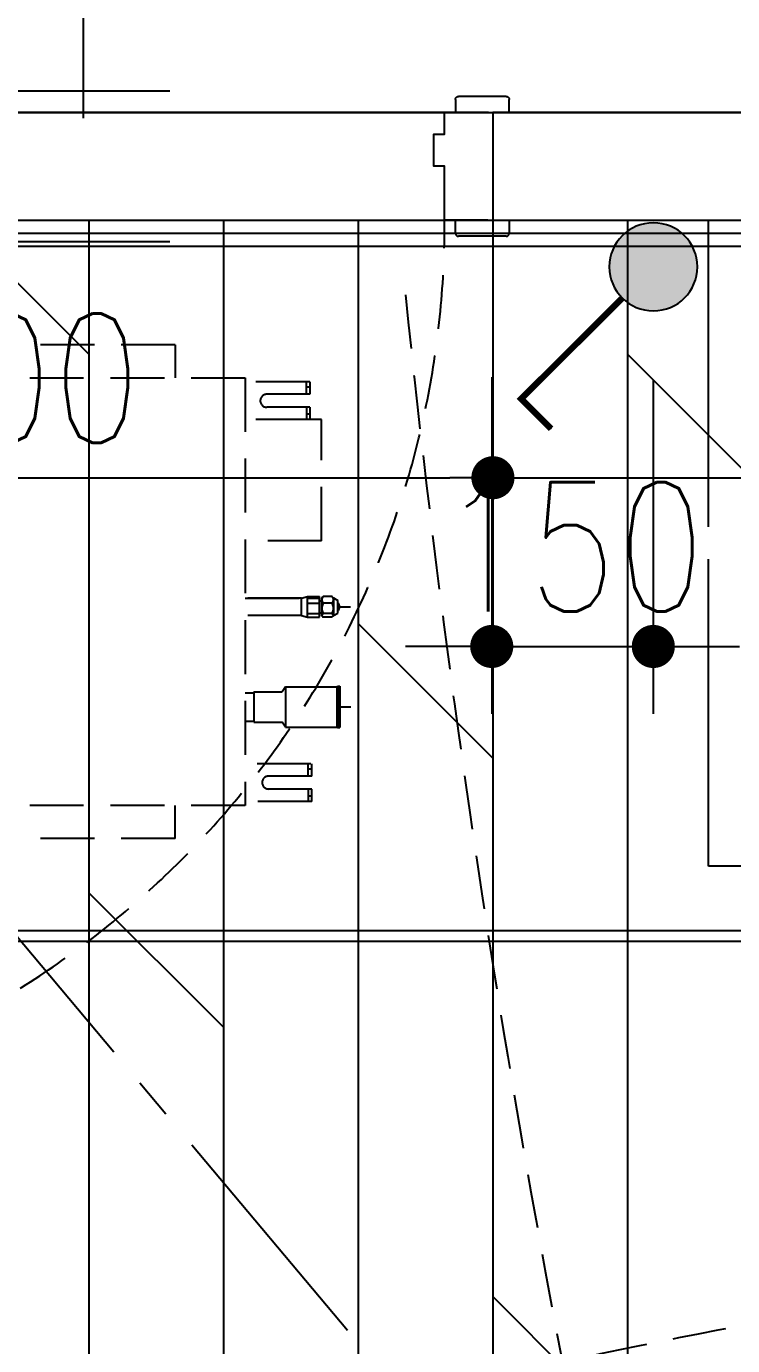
# Model space of a CAD drawing. Header units: inches. Extents: x -2597087 to 134135, y -662679 to 20000.
# Drawn here: x 11992 to 12648, y 8905 to 10130 of the extents above; entities that cross this region are included whole.
import ezdxf

# ---------------------------------------------------------------- set-up
doc = ezdxf.new("R2010")
doc.units = ezdxf.units.IN
doc.header["$LTSCALE"] = 100
doc.header["$MEASUREMENT"] = 0
for name, pattern in [('__DASH', [0.35, 0.25, -0.1]), ('CENTER2', [1.125, 0.75, -0.125, 0.125, -0.125]), ('DASH', [0.35, 0.25, -0.1]), ('HIDDENX2', [0.75, 0.5, -0.25])]:
    doc.linetypes.add(name, pattern=pattern)
doc.layers.get('0').update_dxf_attribs({"linetype": 'CONTINUOUS'})
doc.layers.get('Defpoints').update_dxf_attribs({"linetype": 'CONTINUOUS'})
for name, color, linetype in [('_ARWALL-1', 7, 'CONTINUOUS'), ('DOOR', 4, 'CONTINUOUS'), ('EBE-DUCT', 13, 'CONTINUOUS'), ('EQUIP-动力', 3, 'CONTINUOUS'), ('EQUIP-照明', 3, 'CONTINUOUS'), ('floor', 8, 'CONTINUOUS'), ('IRC-MED1', 250, 'CONTINUOUS'), ('RC', 1, 'CONTINUOUS'), ('WALL', 7, 'CONTINUOUS'), ('wall-dim', 3, 'CONTINUOUS'), ('天花开线', 4, 'CONTINUOUS'), ('家具', 1, 'DASH'), ('连线', 6, 'CONTINUOUS')]:
    doc.layers.add(name, color=color, linetype=linetype)
doc.styles.get("Standard").update_dxf_attribs({"font": 'txt.shx', "width": 0.8, "bigfont": 'GBCBIG.shx'})
doc.dimstyles.new('50', dxfattribs={"dimscale": 50, "dimtxt": 2.4, "dimasz": 0.8, "dimexe": 1.25, "dimexo": 0.6, "dimgap": 0.65, "dimtad": 1, "dimdec": 0, "dimdsep": 46, "dimtxsty": 'Standard', "dimblk1": 'DOT', "dimblk2": 'DOT', "dimsah": 1, "dimcen": 2.5, "dimclrd": 3, "dimclre": 3, "dimclrt": 3, "dimadec": 0, "dimazin": 0, "dimtfac": 1, "dimtdec": 0, "dimtix": 1, "dimtmove": 2, "dimatfit": 0, "dimldrblk": 'DOT', "dimfxl": 5, "dimfxlon": 1, "dimarcsym": 0})

# ---------------------------------------------------------------- blocks, each defined once
blk = doc.blocks.new('awrq234q234as234')
at = {"layer": 'EBE-DUCT', "color": 250, "linetype": 'HIDDENX2'}
for p, q in [((147176.3, 43853.6), (147176.3, 43822.8)), ((147040.4, 43784.1), (147111.3, 43784.1)), ((147040.4, 43671.5), (147111.3, 43671.5)), ((147053.4, 43618.2), (147042.4, 43618.2)), ((147058.9, 43618.2), (147053.4, 43619.9)), ((147111.3, 43618.2), (147058.9, 43618.2)), ((147023.6, 43610.2), (147013.6, 43610.2)), ((147058.9, 43602.2), (147053.4, 43600.6)), ((147023.5, 43536.4), (147023.3, 43536)), ((147025.5, 43536.4), (147023.5, 43536.4)), ((147025.8, 43536), (147025.5, 43536.4)), ((147073.7, 43536), (147077, 43531.2)), ((147111.3, 43530.2), (147103.1, 43530.2)), ((147023.3, 43517.2), (147013.3, 43517.2)), ((147073.7, 43498.4), (147077, 43503.2)), ((147176.3, 43395), (147176.3, 43425.8))]:
    blk.add_line(p, q, dxfattribs=at)
at = {"layer": 'EBE-DUCT', "color": 250, "linetype": 'HIDDENX2', "extrusion": (0, 0, -1)}
for p, q in [((147176.3, 43853.6), (147846.3, 43853.6)), ((147051.3, 43819.1), (147051.3, 43807.6)), ((147051.3, 43819.1), (147111.3, 43819.1)), ((147051.3, 43814.1), (147054.5, 43814.1)), ((147054.5, 43807.6), (147054.5, 43819.1)), ((147111.3, 43822.8), (147111.3, 43425.8)), ((147911.3, 43822.8), (147111.3, 43822.8)), ((147051.3, 43807.6), (147091.3, 43807.6)), ((147051.3, 43795.6), (147051.3, 43784.1)), ((147051.3, 43795.6), (147091.3, 43795.6)), ((147051.3, 43789.1), (147054.5, 43789.1)), ((147054.5, 43795.6), (147054.5, 43784.1)), ((147040.4, 43671.5), (147040.4, 43784.1)), ((147051.3, 43784.1), (147111.3, 43784.1)), ((147029.4, 43618.5), (147025.4, 43616.2)), ((147025.4, 43604.2), (147025.4, 43616.2)), ((147029.4, 43618.5), (147030.2, 43619.3)), ((147029.4, 43618.5), (147029.4, 43602)), ((147030.9, 43619.9), (147038.8, 43619.9)), ((147039.5, 43619.3), (147040.4, 43618.5)), ((147040.4, 43618.5), (147040.4, 43602)), ((147053.4, 43619.9), (147042.4, 43619.9)), ((147042.4, 43600.6), (147042.4, 43619.9)), ((147053.4, 43600.6), (147053.4, 43619.9)), ((147058.9, 43618.2), (147111.3, 43618.2)), ((147058.9, 43602.2), (147058.9, 43618.2)), ((147029.4, 43602), (147025.4, 43604.2)), ((147030.9, 43613.6), (147038.8, 43613.6)), ((147042.4, 43615.8), (147040.4, 43615.8)), ((147042.4, 43604.7), (147040.4, 43604.7)), ((147053.4, 43613.6), (147042.4, 43613.6)), ((147029.4, 43602), (147030.2, 43601.2)), ((147030.9, 43603.9), (147038.8, 43603.9)), ((147030.9, 43600.6), (147038.8, 43600.6)), ((147039.5, 43601.2), (147040.4, 43602)), ((147053.4, 43603.9), (147042.4, 43603.9)), ((147053.4, 43600.6), (147042.4, 43600.6)), ((147058.9, 43602.2), (147111.3, 43602.2)), ((147023.3, 43498.4), (147023.3, 43536)), ((147023.5, 43536.4), (147023.5, 43498)), ((147025.5, 43536.4), (147025.5, 43498)), ((147025.8, 43498.4), (147025.8, 43536)), ((147073.7, 43536), (147025.8, 43536)), ((147073.7, 43536), (147073.7, 43498.4)), ((147103.1, 43531.2), (147077, 43531.2)), ((147103.1, 43531.2), (147103.1, 43503.2)), ((147111.3, 43530.2), (147103.1, 43530.2)), ((147023.5, 43498), (147023.3, 43498.4)), ((147025.5, 43498), (147023.5, 43498)), ((147025.8, 43498.4), (147025.5, 43498)), ((147073.7, 43498.4), (147025.8, 43498.4)), ((147103.1, 43503.2), (147077, 43503.2)), ((147111.3, 43504.1), (147103.1, 43504.1)), ((147049.5, 43453), (147049.5, 43464.5)), ((147049.5, 43459.5), (147052.7, 43459.5)), ((147050.3, 43464.5), (147110.3, 43464.5)), ((147052.7, 43453), (147052.7, 43464.5)), ((147049.5, 43453), (147089.5, 43453)), ((147049.5, 43429.5), (147049.5, 43441)), ((147049.5, 43441), (147089.5, 43441)), ((147049.5, 43434.5), (147052.7, 43434.5)), ((147052.7, 43441), (147052.7, 43429.5)), ((147049.5, 43429.5), (147109.5, 43429.5)), ((147111.3, 43425.8), (147911.3, 43425.8)), ((147176.3, 43395), (147846.3, 43395))]:
    blk.add_line(p, q, dxfattribs=at)
for centre, radius, start, end in [((-147091.3, 43801.6), 6, 90, 270), ((-147029.9, 43610.2), 6.25, 316.121, 43.879), ((-147089.5, 43447), 6, 90, 270)]:
    blk.add_arc(centre, radius, start, end, dxfattribs=at)
at = {"layer": 'EBE-DUCT', "color": 250, "linetype": 'HIDDENX2'}
for points, knots in [([(147030.9, 43619.9), (147030.9, 43619.9), (147030.8, 43619.8), (147030.8, 43619.7), (147030.8, 43619.7), (147030.7, 43619.6), (147030.7, 43619.6), (147030.6, 43619.5), (147030.6, 43619.5), (147030.5, 43619.4), (147030.5, 43619.3), (147030.5, 43619.3), (147030.4, 43619.2), (147030.4, 43619.2), (147030.4, 43619.1), (147030.3, 43619.1), (147030.3, 43619), (147030.3, 43619), (147030.2, 43618.9), (147030.2, 43618.8), (147030.2, 43618.8), (147030.1, 43618.7), (147030.1, 43618.7), (147030.1, 43618.6), (147030.1, 43618.6), (147030, 43618.5), (147030, 43618.5), (147030, 43618.4), (147030, 43618.4), (147029.9, 43618.3), (147029.9, 43618.3), (147029.9, 43618.2), (147029.9, 43618.2), (147029.9, 43618.1), (147029.8, 43618.1), (147029.8, 43618), (147029.8, 43618), (147029.8, 43617.9), (147029.8, 43617.9), (147029.8, 43617.8), (147029.7, 43617.8), (147029.7, 43617.7), (147029.7, 43617.7), (147029.7, 43617.6), (147029.7, 43617.6), (147029.7, 43617.5), (147029.7, 43617.5), (147029.7, 43617.4), (147029.7, 43617.3), (147029.6, 43617.3), (147029.6, 43617.3), (147029.6, 43617.2), (147029.6, 43617.2), (147029.6, 43617.1), (147029.6, 43617.1), (147029.6, 43617), (147029.6, 43617), (147029.6, 43616.9), (147029.6, 43616.9), (147029.6, 43616.8), (147029.6, 43616.8), (147029.6, 43616.7), (147029.6, 43616.7), (147029.6, 43616.6), (147029.6, 43616.6), (147029.6, 43616.5), (147029.6, 43616.5), (147029.6, 43616.4), (147029.6, 43616.4), (147029.6, 43616.3), (147029.6, 43616.3), (147029.6, 43616.2), (147029.7, 43616.2), (147029.7, 43616.1), (147029.7, 43616.1), (147029.7, 43616), (147029.7, 43616), (147029.7, 43615.9), (147029.7, 43615.9), (147029.7, 43615.8), (147029.7, 43615.8), (147029.8, 43615.7), (147029.8, 43615.7), (147029.8, 43615.6), (147029.8, 43615.6), (147029.8, 43615.5), (147029.8, 43615.4), (147029.9, 43615.4), (147029.9, 43615.3), (147029.9, 43615.3), (147029.9, 43615.2), (147029.9, 43615.2), (147030, 43615.1), (147030, 43615.1), (147030, 43615), (147030, 43615), (147030.1, 43614.9), (147030.1, 43614.9), (147030.1, 43614.8), (147030.1, 43614.8), (147030.2, 43614.7), (147030.2, 43614.7), (147030.2, 43614.6), (147030.3, 43614.6), (147030.3, 43614.5), (147030.3, 43614.4), (147030.4, 43614.4), (147030.4, 43614.3), (147030.4, 43614.3), (147030.5, 43614.2), (147030.5, 43614.2), (147030.5, 43614.1), (147030.6, 43614.1), (147030.6, 43614), (147030.7, 43613.9), (147030.7, 43613.9), (147030.8, 43613.8), (147030.8, 43613.8), (147030.8, 43613.7), (147030.9, 43613.7), (147030.9, 43613.6)], [0, 0, 0, 0, 1, 1, 1, 2, 2, 2, 3, 3, 3, 4, 4, 4, 5, 5, 5, 6, 6, 6, 7, 7, 7, 8, 8, 8, 9, 9, 9, 10, 10, 10, 11, 11, 11, 12, 12, 12, 13, 13, 13, 14, 14, 14, 15, 15, 15, 16, 16, 16, 17, 17, 17, 18, 18, 18, 19, 19, 19, 20, 20, 20, 21, 21, 21, 22, 22, 22, 23, 23, 23, 24, 24, 24, 25, 25, 25, 26, 26, 26, 27, 27, 27, 28, 28, 28, 29, 29, 29, 30, 30, 30, 31, 31, 31, 32, 32, 32, 33, 33, 33, 34, 34, 34, 35, 35, 35, 36, 36, 36, 37, 37, 37, 38, 38, 38, 39, 39, 39, 40, 40, 40, 40]), ([(147030.2, 43619.3), (147030.2, 43619.3), (147030.2, 43619.3), (147030.2, 43619.4), (147030.2, 43619.4), (147030.3, 43619.4), (147030.3, 43619.4), (147030.3, 43619.4), (147030.3, 43619.5), (147030.4, 43619.5), (147030.4, 43619.5), (147030.4, 43619.5), (147030.4, 43619.5), (147030.5, 43619.6), (147030.5, 43619.6), (147030.6, 43619.6), (147030.6, 43619.7), (147030.6, 43619.7), (147030.7, 43619.7), (147030.7, 43619.8), (147030.8, 43619.8), (147030.8, 43619.8), (147030.8, 43619.9), (147030.9, 43619.9), (147030.9, 43619.9)], [0, 0, 0, 0, 1, 1, 1, 2, 2, 2, 3, 3, 3, 4, 4, 4, 5, 5, 5, 6, 6, 6, 7, 7, 7, 8, 8, 8, 8]), ([(147039.6, 43619.3), (147039.5, 43619.3), (147039.5, 43619.3), (147039.5, 43619.4), (147039.5, 43619.4), (147039.4, 43619.4), (147039.4, 43619.4), (147039.4, 43619.4), (147039.4, 43619.5), (147039.4, 43619.5), (147039.3, 43619.5), (147039.3, 43619.5), (147039.3, 43619.5), (147039.3, 43619.6), (147039.2, 43619.6), (147039.2, 43619.6), (147039.1, 43619.7), (147039.1, 43619.7), (147039, 43619.7), (147039, 43619.8), (147039, 43619.8), (147038.9, 43619.8), (147038.9, 43619.9), (147038.8, 43619.9), (147038.8, 43619.9)], [0, 0, 0, 0, 1, 1, 1, 2, 2, 2, 3, 3, 3, 4, 4, 4, 5, 5, 5, 6, 6, 6, 7, 7, 7, 8, 8, 8, 8]), ([(147038.8, 43619.9), (147038.8, 43619.9), (147038.9, 43619.8), (147038.9, 43619.7), (147039, 43619.7), (147039, 43619.6), (147039, 43619.6), (147039.1, 43619.5), (147039.1, 43619.5), (147039.2, 43619.4), (147039.2, 43619.3), (147039.2, 43619.3), (147039.3, 43619.2), (147039.3, 43619.2), (147039.4, 43619.1), (147039.4, 43619.1), (147039.4, 43619), (147039.4, 43619), (147039.5, 43618.9), (147039.5, 43618.8), (147039.5, 43618.8), (147039.6, 43618.7), (147039.6, 43618.7), (147039.6, 43618.6), (147039.6, 43618.6), (147039.7, 43618.5), (147039.7, 43618.5), (147039.7, 43618.4), (147039.7, 43618.4), (147039.8, 43618.3), (147039.8, 43618.3), (147039.8, 43618.2), (147039.8, 43618.2), (147039.8, 43618.1), (147039.9, 43618.1), (147039.9, 43618), (147039.9, 43618), (147039.9, 43617.9), (147039.9, 43617.9), (147040, 43617.8), (147040, 43617.8), (147040, 43617.7), (147040, 43617.7), (147040, 43617.6), (147040, 43617.6), (147040, 43617.5), (147040, 43617.5), (147040, 43617.4), (147040.1, 43617.3), (147040.1, 43617.3), (147040.1, 43617.3), (147040.1, 43617.2), (147040.1, 43617.2), (147040.1, 43617.1), (147040.1, 43617.1), (147040.1, 43617), (147040.1, 43617), (147040.1, 43616.9), (147040.1, 43616.9), (147040.1, 43616.8), (147040.1, 43616.8), (147040.1, 43616.7), (147040.1, 43616.7), (147040.1, 43616.6), (147040.1, 43616.6), (147040.1, 43616.5), (147040.1, 43616.5), (147040.1, 43616.4), (147040.1, 43616.4), (147040.1, 43616.3), (147040.1, 43616.3), (147040.1, 43616.2), (147040.1, 43616.2), (147040, 43616.1), (147040, 43616.1), (147040, 43616), (147040, 43616), (147040, 43615.9), (147040, 43615.9), (147040, 43615.8), (147040, 43615.8), (147040, 43615.7), (147039.9, 43615.7), (147039.9, 43615.6), (147039.9, 43615.6), (147039.9, 43615.5), (147039.9, 43615.4), (147039.8, 43615.4), (147039.8, 43615.3), (147039.8, 43615.3), (147039.8, 43615.2), (147039.8, 43615.2), (147039.7, 43615.1), (147039.7, 43615.1), (147039.7, 43615), (147039.7, 43615), (147039.6, 43614.9), (147039.6, 43614.9), (147039.6, 43614.8), (147039.6, 43614.8), (147039.5, 43614.7), (147039.5, 43614.7), (147039.5, 43614.6), (147039.4, 43614.6), (147039.4, 43614.5), (147039.4, 43614.4), (147039.4, 43614.4), (147039.3, 43614.3), (147039.3, 43614.3), (147039.2, 43614.2), (147039.2, 43614.2), (147039.2, 43614.1), (147039.1, 43614.1), (147039.1, 43614), (147039, 43613.9), (147039, 43613.9), (147039, 43613.8), (147038.9, 43613.8), (147038.9, 43613.7), (147038.8, 43613.7), (147038.8, 43613.6)], [0, 0, 0, 0, 1, 1, 1, 2, 2, 2, 3, 3, 3, 4, 4, 4, 5, 5, 5, 6, 6, 6, 7, 7, 7, 8, 8, 8, 9, 9, 9, 10, 10, 10, 11, 11, 11, 12, 12, 12, 13, 13, 13, 14, 14, 14, 15, 15, 15, 16, 16, 16, 17, 17, 17, 18, 18, 18, 19, 19, 19, 20, 20, 20, 21, 21, 21, 22, 22, 22, 23, 23, 23, 24, 24, 24, 25, 25, 25, 26, 26, 26, 27, 27, 27, 28, 28, 28, 29, 29, 29, 30, 30, 30, 31, 31, 31, 32, 32, 32, 33, 33, 33, 34, 34, 34, 35, 35, 35, 36, 36, 36, 37, 37, 37, 38, 38, 38, 39, 39, 39, 40, 40, 40, 40]), ([(147030.9, 43613.6), (147030.9, 43613.5), (147030.8, 43613.4), (147030.8, 43613.3), (147030.7, 43613.3), (147030.7, 43613.2), (147030.7, 43613.1), (147030.6, 43613), (147030.6, 43612.9), (147030.5, 43612.8), (147030.5, 43612.7), (147030.5, 43612.6), (147030.4, 43612.5), (147030.4, 43612.5), (147030.4, 43612.4), (147030.3, 43612.3), (147030.3, 43612.2), (147030.3, 43612.1), (147030.2, 43612.1), (147030.2, 43612), (147030.2, 43611.9), (147030.1, 43611.8), (147030.1, 43611.7), (147030.1, 43611.6), (147030.1, 43611.6), (147030, 43611.5), (147030, 43611.4), (147030, 43611.3), (147030, 43611.2), (147029.9, 43611.2), (147029.9, 43611.1), (147029.9, 43611), (147029.9, 43610.9), (147029.9, 43610.8), (147029.8, 43610.8), (147029.8, 43610.7), (147029.8, 43610.6), (147029.8, 43610.5), (147029.8, 43610.5), (147029.8, 43610.4), (147029.7, 43610.3), (147029.7, 43610.2), (147029.7, 43610.1), (147029.7, 43610.1), (147029.7, 43610), (147029.7, 43609.9), (147029.7, 43609.8), (147029.7, 43609.8), (147029.7, 43609.7), (147029.6, 43609.6), (147029.6, 43609.5), (147029.6, 43609.5), (147029.6, 43609.4), (147029.6, 43609.3), (147029.6, 43609.2), (147029.6, 43609.1), (147029.6, 43609.1), (147029.6, 43609), (147029.6, 43608.9), (147029.6, 43608.8), (147029.6, 43608.8), (147029.6, 43608.7), (147029.6, 43608.6), (147029.6, 43608.5), (147029.6, 43608.5), (147029.6, 43608.4), (147029.6, 43608.3), (147029.6, 43608.2), (147029.6, 43608.2), (147029.6, 43608.1), (147029.6, 43608), (147029.6, 43607.9), (147029.7, 43607.9), (147029.7, 43607.8), (147029.7, 43607.7), (147029.7, 43607.6), (147029.7, 43607.5), (147029.7, 43607.5), (147029.7, 43607.4), (147029.7, 43607.3), (147029.7, 43607.2), (147029.8, 43607.2), (147029.8, 43607.1), (147029.8, 43607), (147029.8, 43606.9), (147029.8, 43606.8), (147029.8, 43606.8), (147029.9, 43606.7), (147029.9, 43606.6), (147029.9, 43606.5), (147029.9, 43606.5), (147029.9, 43606.4), (147030, 43606.3), (147030, 43606.2), (147030, 43606.1), (147030, 43606.1), (147030.1, 43606), (147030.1, 43605.9), (147030.1, 43605.8), (147030.1, 43605.7), (147030.2, 43605.6), (147030.2, 43605.6), (147030.2, 43605.5), (147030.3, 43605.4), (147030.3, 43605.3), (147030.3, 43605.2), (147030.4, 43605.2), (147030.4, 43605.1), (147030.4, 43605), (147030.5, 43604.9), (147030.5, 43604.8), (147030.5, 43604.7), (147030.6, 43604.6), (147030.6, 43604.5), (147030.7, 43604.5), (147030.7, 43604.4), (147030.7, 43604.3), (147030.8, 43604.2), (147030.8, 43604.1), (147030.9, 43604), (147030.9, 43603.9)], [0, 0, 0, 0, 1, 1, 1, 2, 2, 2, 3, 3, 3, 4, 4, 4, 5, 5, 5, 6, 6, 6, 7, 7, 7, 8, 8, 8, 9, 9, 9, 10, 10, 10, 11, 11, 11, 12, 12, 12, 13, 13, 13, 14, 14, 14, 15, 15, 15, 16, 16, 16, 17, 17, 17, 18, 18, 18, 19, 19, 19, 20, 20, 20, 21, 21, 21, 22, 22, 22, 23, 23, 23, 24, 24, 24, 25, 25, 25, 26, 26, 26, 27, 27, 27, 28, 28, 28, 29, 29, 29, 30, 30, 30, 31, 31, 31, 32, 32, 32, 33, 33, 33, 34, 34, 34, 35, 35, 35, 36, 36, 36, 37, 37, 37, 38, 38, 38, 39, 39, 39, 40, 40, 40, 40]), ([(147038.8, 43613.6), (147038.8, 43613.5), (147038.9, 43613.4), (147038.9, 43613.3), (147039, 43613.3), (147039, 43613.2), (147039, 43613.1), (147039.1, 43613), (147039.1, 43612.9), (147039.2, 43612.8), (147039.2, 43612.7), (147039.2, 43612.6), (147039.3, 43612.5), (147039.3, 43612.5), (147039.4, 43612.4), (147039.4, 43612.3), (147039.4, 43612.2), (147039.4, 43612.1), (147039.5, 43612.1), (147039.5, 43612), (147039.5, 43611.9), (147039.6, 43611.8), (147039.6, 43611.7), (147039.6, 43611.6), (147039.6, 43611.6), (147039.7, 43611.5), (147039.7, 43611.4), (147039.7, 43611.3), (147039.7, 43611.2), (147039.8, 43611.2), (147039.8, 43611.1), (147039.8, 43611), (147039.8, 43610.9), (147039.8, 43610.8), (147039.9, 43610.8), (147039.9, 43610.7), (147039.9, 43610.6), (147039.9, 43610.5), (147039.9, 43610.5), (147040, 43610.4), (147040, 43610.3), (147040, 43610.2), (147040, 43610.1), (147040, 43610.1), (147040, 43610), (147040, 43609.9), (147040, 43609.8), (147040, 43609.8), (147040.1, 43609.7), (147040.1, 43609.6), (147040.1, 43609.5), (147040.1, 43609.5), (147040.1, 43609.4), (147040.1, 43609.3), (147040.1, 43609.2), (147040.1, 43609.1), (147040.1, 43609.1), (147040.1, 43609), (147040.1, 43608.9), (147040.1, 43608.8), (147040.1, 43608.8), (147040.1, 43608.7), (147040.1, 43608.6), (147040.1, 43608.5), (147040.1, 43608.5), (147040.1, 43608.4), (147040.1, 43608.3), (147040.1, 43608.2), (147040.1, 43608.2), (147040.1, 43608.1), (147040.1, 43608), (147040.1, 43607.9), (147040.1, 43607.9), (147040, 43607.8), (147040, 43607.7), (147040, 43607.6), (147040, 43607.5), (147040, 43607.5), (147040, 43607.4), (147040, 43607.3), (147040, 43607.2), (147040, 43607.2), (147039.9, 43607.1), (147039.9, 43607), (147039.9, 43606.9), (147039.9, 43606.8), (147039.9, 43606.8), (147039.8, 43606.7), (147039.8, 43606.6), (147039.8, 43606.5), (147039.8, 43606.5), (147039.8, 43606.4), (147039.7, 43606.3), (147039.7, 43606.2), (147039.7, 43606.1), (147039.7, 43606.1), (147039.6, 43606), (147039.6, 43605.9), (147039.6, 43605.8), (147039.6, 43605.7), (147039.5, 43605.6), (147039.5, 43605.6), (147039.5, 43605.5), (147039.4, 43605.4), (147039.4, 43605.3), (147039.4, 43605.2), (147039.4, 43605.2), (147039.3, 43605.1), (147039.3, 43605), (147039.2, 43604.9), (147039.2, 43604.8), (147039.2, 43604.7), (147039.1, 43604.6), (147039.1, 43604.5), (147039, 43604.5), (147039, 43604.4), (147039, 43604.3), (147038.9, 43604.2), (147038.9, 43604.1), (147038.8, 43604), (147038.8, 43603.9)], [0, 0, 0, 0, 1, 1, 1, 2, 2, 2, 3, 3, 3, 4, 4, 4, 5, 5, 5, 6, 6, 6, 7, 7, 7, 8, 8, 8, 9, 9, 9, 10, 10, 10, 11, 11, 11, 12, 12, 12, 13, 13, 13, 14, 14, 14, 15, 15, 15, 16, 16, 16, 17, 17, 17, 18, 18, 18, 19, 19, 19, 20, 20, 20, 21, 21, 21, 22, 22, 22, 23, 23, 23, 24, 24, 24, 25, 25, 25, 26, 26, 26, 27, 27, 27, 28, 28, 28, 29, 29, 29, 30, 30, 30, 31, 31, 31, 32, 32, 32, 33, 33, 33, 34, 34, 34, 35, 35, 35, 36, 36, 36, 37, 37, 37, 38, 38, 38, 39, 39, 39, 40, 40, 40, 40]), ([(147030.9, 43603.9), (147030.9, 43603.9), (147030.8, 43603.9), (147030.8, 43603.8), (147030.8, 43603.8), (147030.7, 43603.8), (147030.7, 43603.8), (147030.6, 43603.7), (147030.6, 43603.7), (147030.6, 43603.7), (147030.5, 43603.6), (147030.5, 43603.6), (147030.4, 43603.6), (147030.4, 43603.5), (147030.4, 43603.5), (147030.3, 43603.5), (147030.3, 43603.5), (147030.3, 43603.4), (147030.2, 43603.4), (147030.2, 43603.4), (147030.2, 43603.3), (147030.2, 43603.3), (147030.1, 43603.3), (147030.1, 43603.2), (147030.1, 43603.2), (147030, 43603.2), (147030, 43603.2), (147030, 43603.1), (147030, 43603.1), (147030, 43603.1), (147029.9, 43603.1), (147029.9, 43603), (147029.9, 43603), (147029.9, 43603), (147029.8, 43603), (147029.8, 43602.9), (147029.8, 43602.9), (147029.8, 43602.9), (147029.8, 43602.8), (147029.8, 43602.8), (147029.8, 43602.8), (147029.7, 43602.8), (147029.7, 43602.7), (147029.7, 43602.7), (147029.7, 43602.7), (147029.7, 43602.7), (147029.7, 43602.6), (147029.7, 43602.6), (147029.7, 43602.6), (147029.6, 43602.5), (147029.6, 43602.5), (147029.6, 43602.5), (147029.6, 43602.5), (147029.6, 43602.4), (147029.6, 43602.4), (147029.6, 43602.4), (147029.6, 43602.4), (147029.6, 43602.3), (147029.6, 43602.3), (147029.6, 43602.3), (147029.6, 43602.3), (147029.6, 43602.2), (147029.6, 43602.2), (147029.6, 43602.2), (147029.6, 43602.1), (147029.6, 43602.1), (147029.6, 43602.1), (147029.6, 43602.1), (147029.6, 43602), (147029.6, 43602), (147029.6, 43602), (147029.6, 43602), (147029.7, 43601.9), (147029.7, 43601.9), (147029.7, 43601.9), (147029.7, 43601.9), (147029.7, 43601.8), (147029.7, 43601.8), (147029.7, 43601.8), (147029.7, 43601.7), (147029.8, 43601.7), (147029.8, 43601.7), (147029.8, 43601.7), (147029.8, 43601.6), (147029.8, 43601.6), (147029.8, 43601.6), (147029.8, 43601.6), (147029.9, 43601.5), (147029.9, 43601.5), (147029.9, 43601.5), (147029.9, 43601.4), (147030, 43601.4), (147030, 43601.4), (147030, 43601.4), (147030, 43601.3), (147030, 43601.3), (147030.1, 43601.3), (147030.1, 43601.3), (147030.1, 43601.3), (147030.1, 43601.3), (147030.1, 43601.3), (147030.1, 43601.2), (147030.1, 43601.2), (147030.1, 43601.2), (147030.1, 43601.2), (147030.1, 43601.2), (147030.1, 43601.2), (147030.1, 43601.2), (147030.2, 43601.2)], [0, 0, 0, 0, 1, 1, 1, 2, 2, 2, 3, 3, 3, 4, 4, 4, 5, 5, 5, 6, 6, 6, 7, 7, 7, 8, 8, 8, 9, 9, 9, 10, 10, 10, 11, 11, 11, 12, 12, 12, 13, 13, 13, 14, 14, 14, 15, 15, 15, 16, 16, 16, 17, 17, 17, 18, 18, 18, 19, 19, 19, 20, 20, 20, 21, 21, 21, 22, 22, 22, 23, 23, 23, 24, 24, 24, 25, 25, 25, 26, 26, 26, 27, 27, 27, 28, 28, 28, 29, 29, 29, 30, 30, 30, 31, 31, 31, 32, 32, 32, 33, 33, 33, 34, 34, 34, 35, 35, 35, 36, 36, 36, 36]), ([(147030.2, 43601.2), (147030.2, 43601.2), (147030.2, 43601.2), (147030.2, 43601.1), (147030.2, 43601.1), (147030.3, 43601.1), (147030.3, 43601.1), (147030.3, 43601), (147030.3, 43601), (147030.4, 43601), (147030.4, 43601), (147030.4, 43601), (147030.4, 43600.9), (147030.5, 43600.9), (147030.5, 43600.9), (147030.6, 43600.8), (147030.6, 43600.8), (147030.6, 43600.8), (147030.7, 43600.8), (147030.7, 43600.7), (147030.8, 43600.7), (147030.8, 43600.7), (147030.8, 43600.6), (147030.9, 43600.6), (147030.9, 43600.6)], [0, 0, 0, 0, 1, 1, 1, 2, 2, 2, 3, 3, 3, 4, 4, 4, 5, 5, 5, 6, 6, 6, 7, 7, 7, 8, 8, 8, 8]), ([(147038.8, 43603.9), (147038.8, 43603.9), (147038.9, 43603.9), (147038.9, 43603.8), (147039, 43603.8), (147039, 43603.8), (147039, 43603.8), (147039.1, 43603.7), (147039.1, 43603.7), (147039.2, 43603.7), (147039.2, 43603.6), (147039.2, 43603.6), (147039.3, 43603.6), (147039.3, 43603.5), (147039.3, 43603.5), (147039.4, 43603.5), (147039.4, 43603.5), (147039.4, 43603.4), (147039.5, 43603.4), (147039.5, 43603.4), (147039.5, 43603.3), (147039.6, 43603.3), (147039.6, 43603.3), (147039.6, 43603.2), (147039.6, 43603.2), (147039.7, 43603.2), (147039.7, 43603.2), (147039.7, 43603.1), (147039.7, 43603.1), (147039.8, 43603.1), (147039.8, 43603.1), (147039.8, 43603), (147039.8, 43603), (147039.8, 43603), (147039.9, 43603), (147039.9, 43602.9), (147039.9, 43602.9), (147039.9, 43602.9), (147039.9, 43602.8), (147040, 43602.8), (147040, 43602.8), (147040, 43602.8), (147040, 43602.7), (147040, 43602.7), (147040, 43602.7), (147040, 43602.7), (147040, 43602.6), (147040, 43602.6), (147040.1, 43602.6), (147040.1, 43602.5), (147040.1, 43602.5), (147040.1, 43602.5), (147040.1, 43602.5), (147040.1, 43602.4), (147040.1, 43602.4), (147040.1, 43602.4), (147040.1, 43602.4), (147040.1, 43602.3), (147040.1, 43602.3), (147040.1, 43602.3), (147040.1, 43602.3), (147040.1, 43602.2), (147040.1, 43602.2), (147040.1, 43602.2), (147040.1, 43602.1), (147040.1, 43602.1), (147040.1, 43602.1), (147040.1, 43602.1), (147040.1, 43602), (147040.1, 43602), (147040.1, 43602), (147040.1, 43602), (147040.1, 43601.9), (147040, 43601.9), (147040, 43601.9), (147040, 43601.9), (147040, 43601.8), (147040, 43601.8), (147040, 43601.8), (147040, 43601.7), (147040, 43601.7), (147040, 43601.7), (147039.9, 43601.7), (147039.9, 43601.6), (147039.9, 43601.6), (147039.9, 43601.6), (147039.9, 43601.6), (147039.8, 43601.5), (147039.8, 43601.5), (147039.8, 43601.5), (147039.8, 43601.4), (147039.8, 43601.4), (147039.7, 43601.4), (147039.7, 43601.4), (147039.7, 43601.3), (147039.7, 43601.3), (147039.6, 43601.3), (147039.6, 43601.3), (147039.6, 43601.3), (147039.6, 43601.3), (147039.6, 43601.3), (147039.6, 43601.2), (147039.6, 43601.2), (147039.6, 43601.2), (147039.6, 43601.2), (147039.6, 43601.2), (147039.6, 43601.2), (147039.6, 43601.2), (147039.6, 43601.2)], [0, 0, 0, 0, 1, 1, 1, 2, 2, 2, 3, 3, 3, 4, 4, 4, 5, 5, 5, 6, 6, 6, 7, 7, 7, 8, 8, 8, 9, 9, 9, 10, 10, 10, 11, 11, 11, 12, 12, 12, 13, 13, 13, 14, 14, 14, 15, 15, 15, 16, 16, 16, 17, 17, 17, 18, 18, 18, 19, 19, 19, 20, 20, 20, 21, 21, 21, 22, 22, 22, 23, 23, 23, 24, 24, 24, 25, 25, 25, 26, 26, 26, 27, 27, 27, 28, 28, 28, 29, 29, 29, 30, 30, 30, 31, 31, 31, 32, 32, 32, 33, 33, 33, 34, 34, 34, 35, 35, 35, 36, 36, 36, 36]), ([(147039.6, 43601.2), (147039.5, 43601.2), (147039.5, 43601.2), (147039.5, 43601.1), (147039.5, 43601.1), (147039.4, 43601.1), (147039.4, 43601.1), (147039.4, 43601), (147039.4, 43601), (147039.4, 43601), (147039.3, 43601), (147039.3, 43601), (147039.3, 43600.9), (147039.3, 43600.9), (147039.2, 43600.9), (147039.2, 43600.8), (147039.1, 43600.8), (147039.1, 43600.8), (147039, 43600.8), (147039, 43600.7), (147039, 43600.7), (147038.9, 43600.7), (147038.9, 43600.6), (147038.8, 43600.6), (147038.8, 43600.6)], [0, 0, 0, 0, 1, 1, 1, 2, 2, 2, 3, 3, 3, 4, 4, 4, 5, 5, 5, 6, 6, 6, 7, 7, 7, 8, 8, 8, 8])]:
    blk.add_open_spline(points, degree=3, knots=knots, dxfattribs=at)
blk = doc.blocks.new('_Dot')
at = {"color": 0, "linetype": 'ByBlock', "lineweight": -2}
blk.add_line((-0.5, 0), (-1, 0), dxfattribs=at)
at = {"color": 0, "linetype": 'ByBlock', "const_width": 0.5}
blk.add_lwpolyline([(-0.25, 0, 1), (0.25, 0, 1)], format="xyb", close=True, dxfattribs=at)
blk = doc.blocks.new('*D80')
at = {"layer": 'Defpoints', "color": 0, "transparency": 16777216}
for p in [(12423.9, 9871.8), (12573.9, 9830.9), (12573.9, 9554)]:
    blk.add_point(p, dxfattribs=at)
at = {"layer": 'EQUIP-照明', "color": 3, "lineweight": -2, "transparency": 16777216}
for p, q in [((12423.9, 9804), (12423.9, 9491.5)), ((12573.9, 9800.9), (12573.9, 9491.5)), ((12383.9, 9554), (12343.9, 9554)), ((12423.9, 9554), (12573.9, 9554)), ((12613.9, 9554), (12653.9, 9554))]:
    blk.add_line(p, q, dxfattribs=at)
at = {"layer": 'EQUIP-照明', "color": 3, "lineweight": -2, "transparency": 16777216, "xscale": 40, "yscale": 40, "zscale": 40}
blk.add_blockref('_Dot', (12423.9, 9554), dxfattribs=at)
at = {"layer": 'EQUIP-照明', "color": 3, "lineweight": -2, "transparency": 16777216, "xscale": 40, "yscale": 40, "zscale": 40, "rotation": 180}
blk.add_blockref('_Dot', (12573.9, 9554), dxfattribs=at)
at = {"layer": 'EQUIP-照明', "color": 3, "transparency": 16777216, "insert": (12498.9, 9646.5), "char_height": 120, "attachment_point": 5}
blk.add_mtext('150', dxfattribs=at)
blk = doc.blocks.new('*D103')
at = {"layer": 'Defpoints', "color": 0, "transparency": 16777216}
for p in [(11525, 9949.9), (12425, 9949.9), (12425, 9710.7)]:
    blk.add_point(p, dxfattribs=at)
at = {"layer": 'wall-dim', "color": 3, "lineweight": -2, "transparency": 16777216}
for p, q in [((11525, 9919.9), (11525, 9648.2)), ((12425, 9919.9), (12425, 9648.2)), ((11565, 9710.7), (12385, 9710.7))]:
    blk.add_line(p, q, dxfattribs=at)
at = {"layer": 'wall-dim', "color": 3, "lineweight": -2, "transparency": 16777216, "xscale": 40, "yscale": 40, "zscale": 40, "rotation": 180}
blk.add_blockref('_Dot', (11525, 9710.7), dxfattribs=at)
at = {"layer": 'wall-dim', "color": 3, "lineweight": -2, "transparency": 16777216, "xscale": 40, "yscale": 40, "zscale": 40}
blk.add_blockref('_Dot', (12425, 9710.7), dxfattribs=at)
at = {"layer": 'wall-dim', "color": 3, "transparency": 16777216, "insert": (11975, 9803.2), "char_height": 120, "attachment_point": 5}
blk.add_mtext('900', dxfattribs=at)
blk = doc.blocks.new('*D104')
at = {"layer": 'Defpoints', "color": 0, "transparency": 16777216}
for p in [(12425, 9949.9), (14025, 9949.9), (14025, 9710.7)]:
    blk.add_point(p, dxfattribs=at)
at = {"layer": 'wall-dim', "color": 3, "lineweight": -2, "transparency": 16777216}
for p, q in [((12425, 9919.9), (12425, 9648.2)), ((14025, 9919.9), (14025, 9648.2)), ((12465, 9710.7), (13985, 9710.7))]:
    blk.add_line(p, q, dxfattribs=at)
at = {"layer": 'wall-dim', "color": 3, "lineweight": -2, "transparency": 16777216, "xscale": 40, "yscale": 40, "zscale": 40, "rotation": 180}
blk.add_blockref('_Dot', (12425, 9710.7), dxfattribs=at)
at = {"layer": 'wall-dim', "color": 3, "lineweight": -2, "transparency": 16777216, "xscale": 40, "yscale": 40, "zscale": 40}
blk.add_blockref('_Dot', (14025, 9710.7), dxfattribs=at)
at = {"layer": 'wall-dim', "color": 3, "transparency": 16777216, "insert": (13225, 9803.2), "char_height": 120, "attachment_point": 5}
blk.add_mtext('1600', dxfattribs=at)
blk = doc.blocks.new('RTYETT')
at = {"layer": '家具', "color": 2, "linetype": 'DASH', "ltscale": 3}
blk.add_lwpolyline([(150455.9, 1119.2), (150455.9, 1719), (151855.9, 1719), (151855.9, 1119.2)], close=True, dxfattribs=at)
blk = doc.blocks.new('A$C3D3516A8')
at = {"color": 2, "linetype": 'HIDDENX2'}
blk.add_lwpolyline([(0, 15), (50, 15), (50, 3, -0.414214), (47, 0), (3, 0, -0.414214), (0, 3)], format="xyb", close=True, dxfattribs=at)
blk = doc.blocks.new('e ukk')
at = {"layer": 'DOOR', "linetype": 'ByBlock'}
blk.add_lwpolyline([(12165, 9949.9), (12125, 9949.9), (12125, 9999.9), (12115, 9999.9), (12115, 10029.9), (12125, 10029.9), (12125, 10049.9), (12165, 10049.9)], dxfattribs=at)
at = {"layer": 'DOOR', "color": 8, "linetype": 'HIDDENX2'}
blk.add_arc((11287.7, 9947), 837.3, 271.1822, 0.1984, dxfattribs=at)
at = {"layer": 'DOOR', "linetype": 'ByBlock', "xscale": -1, "rotation": 180}
blk.add_blockref('A$C3D3516A8', (12135, 10064.9), dxfattribs=at)
at = {"layer": 'DOOR', "linetype": 'ByBlock'}
blk.add_blockref('A$C3D3516A8', (12135, 9934.9), dxfattribs=at)
blk = doc.blocks.new('VDFS12A2FAS')
at = {"linetype": 'ByBlock', "lineweight": -2}
h = blk.add_hatch(color=0, dxfattribs=at)
edge = h.paths.add_edge_path()
edge.add_arc((0, 0), 0.818, 0, 360)
at = {"color": 0, "linetype": 'ByBlock', "lineweight": -2}
for p, q in [((0.578, 0.578), (2.454, 2.454)), ((2.454, 2.454), (3.009, 1.899))]:
    blk.add_line(p, q, dxfattribs=at)
at = {"const_width": 0.118}
blk.add_lwpolyline([(0.578, 0.578), (2.454, 2.454), (3.009, 1.899)], dxfattribs=at)
at = {"color": 0, "linetype": 'ByBlock', "lineweight": -2}
blk.add_circle((0, 0), 0.818, dxfattribs=at)
blk = doc.blocks.new('A$C38B7485E')
at = {"layer": '_ARWALL-1'}
blk.add_lwpolyline([(6000.1, 1300), (6000.1, 2000), (6550.1, 2000), (6550.1, 2200), (6000.1, 2200), (6000.1, 5400), (4200.1, 5400), (4200.1, 5300), (5800.1, 5300), (5800.1, 1500), (5650.1, 1500), (5650.1, 1300)], close=True, dxfattribs=at)
blk = doc.blocks.new('*D734')
at = {"layer": 'Defpoints', "color": 0, "transparency": 16777216}
for p in [(11525, 9949.9), (12425, 9949.9), (12425, 9710.7)]:
    blk.add_point(p, dxfattribs=at)
at = {"layer": 'wall-dim', "color": 3, "lineweight": -2, "transparency": 16777216}
for p, q in [((11525, 9919.9), (11525, 9648.2)), ((12425, 9919.9), (12425, 9648.2)), ((11565, 9710.7), (12385, 9710.7))]:
    blk.add_line(p, q, dxfattribs=at)
at = {"layer": 'wall-dim', "color": 3, "lineweight": -2, "transparency": 16777216, "xscale": 40, "yscale": 40, "zscale": 40, "rotation": 180}
blk.add_blockref('_Dot', (11525, 9710.7), dxfattribs=at)
at = {"layer": 'wall-dim', "color": 3, "lineweight": -2, "transparency": 16777216, "xscale": 40, "yscale": 40, "zscale": 40}
blk.add_blockref('_Dot', (12425, 9710.7), dxfattribs=at)
at = {"layer": 'wall-dim', "color": 3, "transparency": 16777216, "insert": (11975, 9803.2), "char_height": 120, "attachment_point": 5}
blk.add_mtext('900', dxfattribs=at)
blk = doc.blocks.new('*D735')
at = {"layer": 'Defpoints', "color": 0, "transparency": 16777216}
for p in [(12425, 9949.9), (14025, 9949.9), (14025, 9710.7)]:
    blk.add_point(p, dxfattribs=at)
at = {"layer": 'wall-dim', "color": 3, "lineweight": -2, "transparency": 16777216}
for p, q in [((12425, 9919.9), (12425, 9648.2)), ((14025, 9919.9), (14025, 9648.2)), ((12465, 9710.7), (13985, 9710.7))]:
    blk.add_line(p, q, dxfattribs=at)
at = {"layer": 'wall-dim', "color": 3, "lineweight": -2, "transparency": 16777216, "xscale": 40, "yscale": 40, "zscale": 40, "rotation": 180}
blk.add_blockref('_Dot', (12425, 9710.7), dxfattribs=at)
at = {"layer": 'wall-dim', "color": 3, "lineweight": -2, "transparency": 16777216, "xscale": 40, "yscale": 40, "zscale": 40}
blk.add_blockref('_Dot', (14025, 9710.7), dxfattribs=at)
at = {"layer": 'wall-dim', "color": 3, "transparency": 16777216, "insert": (13225, 9803.2), "char_height": 120, "attachment_point": 5}
blk.add_mtext('1600', dxfattribs=at)

msp = doc.modelspace()

# ---------------------------------------------------------------- hatches: boundary and pattern name
at = {"layer": 'floor'}
h = msp.add_hatch(dxfattribs=at)
h.set_pattern_fill('DOLMIT', color=256, scale=500, angle=90, style=0)
h.set_pattern_definition([(90, (11425, 9949.87), (-125, 8e-15), []), (135, (11425, 9949.87), (-250, -250), [176.777, -353.554])])
h.paths.add_polyline_path([(11425.001, 9929.868), (11425, 9949.868), (12125, 9949.868), (14025, 9949.868), (14025, 6849.868), (11413.563, 6849.868), (11465.135, 6849.868), (11485.132, 6849.868)])

# ---------------------------------------------------------------- linework, layer by layer
at = {"layer": 'EQUIP-动力', "color": 8, "linetype": '__DASH', "ltscale": 10}
for p, q in [((12625, 9350.092), (12625, 9949.869)), ((12625, 9949.869), (14025, 9949.868)), ((14025, 9350.091), (12625, 9350.092))]:
    msp.add_line(p, q, dxfattribs=at)
at = {"layer": 'floor'}
msp.add_line((12045, 10044.783), (12045, 11149.868), dxfattribs=at)
at = {"layer": 'floor', "color": 8}
msp.add_line((11325, 10049.868), (14505, 10049.868), dxfattribs=at)
at = {"layer": 'floor', "color": 1}
for p, q in [((12420.965, 10049.868), (11505.001, 10049.868)), ((11505.001, 9949.868), (12441.15, 9949.868))]:
    msp.add_line(p, q, dxfattribs=at)
at = {"layer": 'IRC-MED1'}
for p, q in [((11305.001, 10069.872), (12125, 10069.872)), ((12125, 9929.872), (11305.001, 9929.872))]:
    msp.add_line(p, q, dxfattribs=at)
for points in [[(13965, 9289.872), (11285, 9289.872), (11285, 6809.872), (13965, 6809.872)], [(13955, 9279.872), (11295, 9279.872), (11295, 6819.872), (13955, 6819.872)]]:
    msp.add_lwpolyline(points, close=True, dxfattribs=at)
at = {"layer": 'RC', "linetype": 'ByBlock'}
msp.add_line((11323.337, 10049.868), (12425, 10049.868), dxfattribs=at)
at = {"layer": 'RC', "color": 1}
for points in [[(11425, 9949.868), (14025, 9949.868), (14025, 6849.868), (11425, 6849.868)], [(11437, 9937.868), (14013, 9937.868), (14013, 6861.868), (11437, 6861.868)], [(11449, 9925.868), (14001, 9925.868), (14001, 6873.868), (11449, 6873.868)]]:
    msp.add_lwpolyline(points, close=True, dxfattribs=at)
at = {"layer": '天花开线', "linetype": 'CENTER2', "ltscale": 3}
msp.add_line((14025, 6849.868), (11425, 9949.868), dxfattribs=at)
at = {"layer": '连线', "color": 2, "linetype": 'HIDDENX2'}
for centre, radius, start, end in [((23771.406, 11054.352), 11487.728, 185.8649205, 194.0018046), ((13468.95, 4505.219), 4492.06, 85.31495, 115.642359)]:
    msp.add_arc(centre, radius, start, end, dxfattribs=at)

# ---------------------------------------------------------------- block references
at = {"layer": 'DOOR'}
msp.add_blockref('e ukk', (255.17, 0), dxfattribs=at)
at = {"layer": 'DOOR', "xscale": -1}
msp.add_blockref('awrq234q234as234', (159306.286, -34019.393), dxfattribs=at)
at = {"layer": 'EQUIP-照明', "xscale": -50, "yscale": 50, "zscale": 50, "rotation": 89.99999999973318}
msp.add_blockref('VDFS12A2FAS', (12573.942, 9906.561), dxfattribs=at)
at = {"layer": 'WALL'}
msp.add_blockref('A$C38B7485E', (8224.867, 4649.868), dxfattribs=at)
at = {"layer": '家具', "color": 8, "linetype": 'ByBlock'}
msp.add_blockref('RTYETT', (-137830.908, 8230.893), dxfattribs=at)

# ---------------------------------------------------------------- dimensions: what is measured, and where the dimension line sits
at = {"layer": 'EQUIP-照明', "color": 6}
dim = msp.add_linear_dim(base=(12573.942, 9554.024), p1=(12423.942, 9871.779), p2=(12573.942, 9830.881), dimstyle='50', dxfattribs=at)
dim.commit()
dim.dimension.update_dxf_attribs({"geometry": '*D80', "text_midpoint": (12498.942, 9646.524)})
at = {"layer": 'wall-dim'}
for base, p1, p2, picture, middle in [((12425, 9710.674), (11525, 9949.868), (12425, 9949.868), '*D103', (11975, 9803.174)), ((12425, 9710.674), (11525, 9949.868), (12425, 9949.868), '*D734', (11975, 9803.174)), ((14025, 9710.674), (12425, 9949.868), (14025, 9949.868), '*D104', (13225, 9803.174)), ((14025, 9710.674), (12425, 9949.868), (14025, 9949.868), '*D735', (13225, 9803.174))]:
    dim = msp.add_linear_dim(base=base, p1=p1, p2=p2, dimstyle='50', dxfattribs=at)
    dim.commit()
    dim.dimension.update_dxf_attribs({"geometry": picture, "text_midpoint": middle})

doc.saveas('drawing.dxf')
